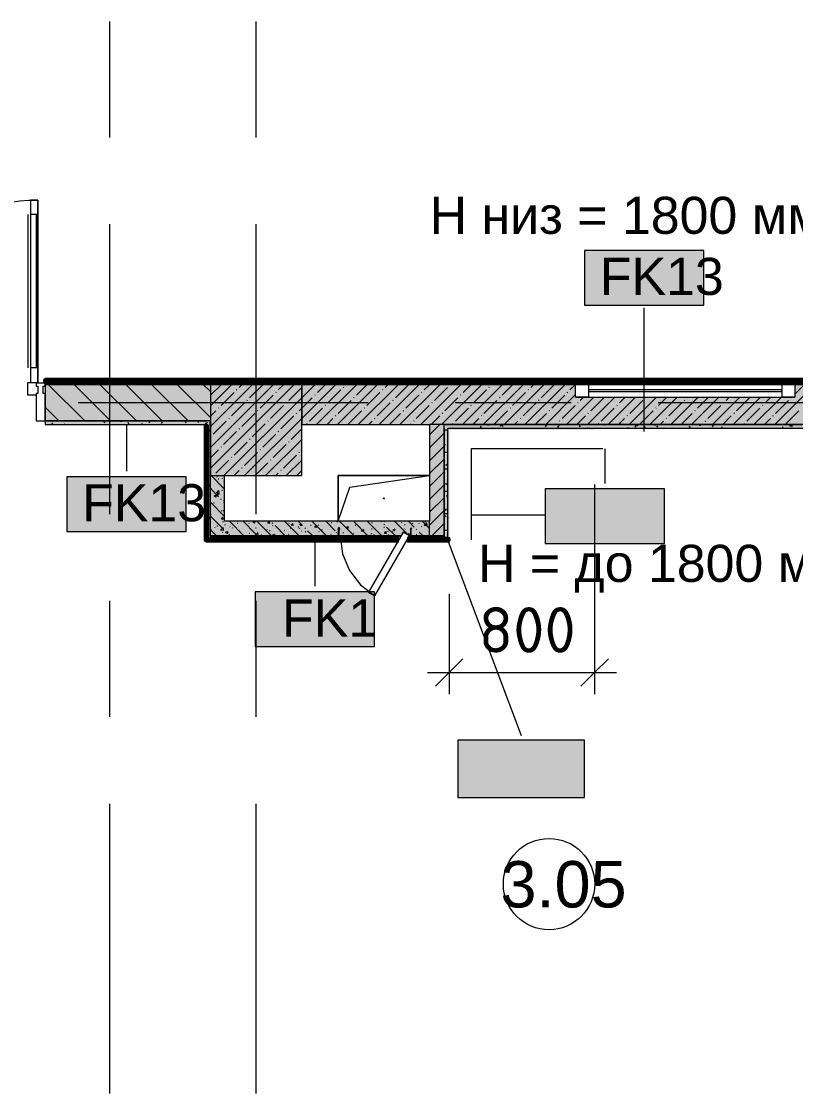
# Model space of a CAD drawing. Header units: millimetres. Extents: x -3817 to 677485, y -22715 to 103890.
# Drawn here: x 594061 to 598300, y 5892 to 11765 of the extents above; entities that cross this region are included whole.
import ezdxf

# ---------------------------------------------------------------- set-up
doc = ezdxf.new("R2010")
doc.units = ezdxf.units.MM
doc.layers.add('PDF _Геометрия', color=7, linetype='Continuous', true_color=0x1d1d1d)
doc.layers.add('PDF _Сплошная заливка', color=7, linetype='Continuous', true_color=0xffffff)
doc.layers.add('PDF _Текст', color=7, linetype='Continuous')
doc.styles.add('PDF GOST-Common', font='arial.ttf')
doc.styles.add('PDF ISOCPEUR', font='isocpeur.ttf')

msp = doc.modelspace()

# ---------------------------------------------------------------- hatches: boundary and pattern name
at = {"layer": 'PDF _Сплошная заливка', "transparency": 33554559}
h = msp.add_hatch(color=256, dxfattribs=at)
h.paths.add_polyline_path([(608595.5, 9776.9), (609225.5, 9776.9), (609225.5, 9796.9), (604783.2, 9796.9), (604771.7, 9776.9), (607975.6, 9776.9)], flags=0)
h.paths.add_polyline_path([(604725.5, 9776.9), (604737, 9796.9), (602340.5, 9796.9), (602340.5, 9776.9), (604720.5, 9776.9)], flags=0)
h.paths.add_polyline_path([(600095.5, 9776.9), (600695.5, 9776.9), (600695.5, 9796.9), (594190.5, 9796.9), (594190.5, 9776.9), (599815.5, 9776.9)], flags=0)
h.paths.add_polyline_path([(592545.5, 9776.9), (592545.5, 9796.9), (590945.5, 9796.9), (590945.5, 9776.9), (591951.7, 9776.9)], flags=0)
h = msp.add_hatch(color=256, dxfattribs=at)
h.paths.add_polyline_path([(594865.2, 9576.9), (595095.5, 9576.9), (595095.5, 9776.9), (594190.5, 9776.9), (594190.5, 9576.9)], flags=0)
h.paths.add_polyline_path([(592545.5, 9576.9), (592545.5, 9776.9), (591225.5, 9776.9), (591225.5, 9576.9), (591951.7, 9576.9)], flags=0)
for points in [[(595095.5, 9276.9), (595595.5, 9276.9), (595595.5, 9776.9), (595095.5, 9776.9), (595095.5, 9736.9)], [(599235.3, 9556.9), (599595.5, 9556.9), (599595.5, 9776.9), (598295.5, 9776.9), (598295.5, 9706.9), (597095.5, 9706.9), (597095.5, 9776.9), (595595.5, 9776.9), (595595.5, 9556.9), (598495.5, 9556.9)], [(595173.3, 9026.9), (595173.3, 9276.9), (595095.5, 9276.9), (595095.5, 9576.9), (595093.3, 9576.9), (595093.3, 9026.9), (595095.5, 9026.9)], [(596295.5, 8946.9), (596375.5, 8946.9), (596375.5, 9556.9), (596295.5, 9556.9), (596295.5, 9026.9)], [(598395.5, 9536.9), (598395.5, 9556.9), (596375.5, 9556.9), (596375.5, 9536.9), (597778.6, 9536.9)], [(595795.5, 8946.9), (595795.5, 8986.9), (595800.5, 8986.9), (595800.5, 8946.9), (596139.3, 8946.9), (596150.8, 8966.9), (596185.5, 8946.9), (596190.5, 8947.9), (596190.5, 8986.9), (596195.5, 8986.9), (596195.5, 8946.9), (596295.5, 8946.9), (596295.5, 9026.9), (595093.3, 9026.9), (595093.3, 8946.9)]]:
    msp.add_hatch(color=256, dxfattribs=at).paths.add_polyline_path(points)
h = msp.add_hatch(color=256, dxfattribs=at)
h.paths.add_polyline_path([(595073.3, 9556.9), (595073.3, 9576.9), (594190.5, 9576.9), (594190.5, 9556.9), (594865.2, 9556.9)], flags=0)
h.paths.add_polyline_path([(592545.5, 9556.9), (592545.5, 9576.9), (591245.5, 9576.9), (591246.5, 9556.9), (591951.7, 9556.9)], flags=0)
h = msp.add_hatch(color=256, dxfattribs=at)
h.paths.add_polyline_path([(595795.5, 8926.9), (596127.7, 8926.9), (596139.3, 8946.9), (595073.3, 8946.9), (595073.3, 8926.9)], flags=0)
h.paths.add_polyline_path([(596375.5, 8926.9), (596375.5, 8946.9), (596185.5, 8946.9), (596173.9, 8926.9), (596321.9, 8926.9)], flags=0)

# ---------------------------------------------------------------- linework, layer by layer
at = {"layer": 'PDF _Геометрия', "color": 253, "lineweight": 9, "true_color": 0xaaaaaa}
for points in [[(594545.5, 11130.3), (594545.5, 11765.3)], [(595345.5, 11130.3), (595345.5, 11765.3)], [(594096.5, 10706.9), (594096.5, 9866.9)], [(594150.5, 10706.9), (594110.5, 10706.9)], [(594140.5, 10706.9), (594140.5, 9866.9)], [(594545.5, 9066.5), (594545.5, 10654)], [(595345.5, 9066.5), (595345.5, 10654)], [(594150.5, 9866.9), (594110.5, 9866.9)], [(594140.5, 9716.9), (594095.5, 9716.9), (594095.5, 9786.9), (594150.5, 9786.9), (594150.5, 9783.9)], [(594150.5, 9766.9), (594150.5, 9726.9)], [(598295.5, 9776.9), (597095.5, 9776.9)], [(597095.5, 9706.9), (598295.5, 9706.9)], [(598225.5, 9746.9), (597165.5, 9746.9)], [(598225.5, 9736.9), (597165.5, 9736.9)], [(594371.4, 9676.9), (595958.9, 9676.9)], [(596435.2, 9676.9), (597070.2, 9676.9)], [(597546.4, 9676.9), (599133.9, 9676.9)], [(595805.5, 8946.9), (595818.4, 8848.5), (595856.4, 8756.9), (595916.8, 8678.2), (595995.5, 8617.8)], [(594545.5, 7955.3), (594545.5, 8590.3)], [(595345.5, 7955.3), (595345.5, 8590.3)], [(594545.5, 5891.5), (594545.5, 7479)], [(595345.5, 5891.5), (595345.5, 7479)]]:
    msp.add_lwpolyline(points, dxfattribs=at)
msp.add_lwpolyline([(592585.5, 9786.9), (592585.5, 10351.9), (592711.2, 10337.7), (592830.6, 10295.9), (592937.7, 10228.6), (593027.2, 10139.1), (593094.5, 10032), (593136.3, 9912.6), (593150.5, 9786.9, -0.414214), (594150.5, 10786.9), (594150.5, 9786.9)], format="xyb", dxfattribs=at)
msp.add_lwpolyline([(594110.5, 9786.9), (594150.5, 9786.9), (594150.5, 10786.9), (594110.5, 10786.9), (594110.5, 9786.9), (594150.5, 9786.9), (594150.5, 10786.9), (594110.5, 10786.9)], close=True, dxfattribs=at)
at = {"layer": 'PDF _Геометрия', "color": 7, "lineweight": 9}
for points in [[(597796.8, 10510.7), (597143.6, 10510.7), (597143.6, 10210.7), (597796.8, 10210.7)], [(595173.3, 9776.9), (594190.5, 9776.9)], [(595595.5, 9776.9), (595095.5, 9776.9), (595095.5, 9276.9), (595595.5, 9276.9)], [(599815.5, 9776.9), (595595.5, 9776.9)], [(594962, 9270.4), (594308.9, 9270.4), (594308.9, 8970.4), (594962, 8970.4)], [(596295.5, 9276.9), (596295.5, 9026.9), (595795.5, 9026.9), (595795.5, 9276.9)], [(596295.5, 9276.9), (596295.5, 9026.9), (595795.5, 9026.9), (595795.5, 9276.9), (596295.5, 9276.9), (595795.5, 9276.9), (595795.5, 9026.9), (595858, 9214.4)], [(597581.5, 9204.6), (596928.4, 9204.6), (596928.4, 8904.6), (597581.5, 8904.6)], [(595993.9, 8640.4), (595340.7, 8640.4), (595340.7, 8340.4), (595993.9, 8340.4)], [(597143.6, 7828.1), (596449.7, 7828.1), (596449.7, 7512.8), (597143.6, 7512.8)], [(597143.6, 7828.1), (596449.7, 7828.1), (596449.7, 7512.8), (597143.6, 7512.8)]]:
    msp.add_lwpolyline(points, close=True, dxfattribs=at)
for points in [[(597470.2, 9518.6), (597470.2, 10196.8)], [(595095.5, 9576.9), (595093.3, 9576.9), (595093.3, 9026.9), (595093.3, 9576.9), (595073.3, 9576.9), (594190.5, 9576.9), (595073.3, 9576.9)], [(594635.4, 9556.4), (594635.4, 9300.5)], [(595073.3, 9555.9), (595073.3, 8946.9)], [(596375.5, 9536.9), (596375.5, 8946.9), (596375.5, 9536.9), (596375.5, 9556.9), (598395.5, 9556.9), (596375.5, 9556.9), (596295.5, 9556.9)], [(597255, 9423.9), (597255, 9234.7)], [(597199.5, 9228.9), (597199.5, 8199), (597199.5, 8079)], [(596523.3, 9062.7), (596928.4, 9062.7)], [(596295.5, 8946.9), (596295.5, 9026.9)], [(595667.3, 8926.4), (595667.3, 8670.5)], [(596396.5, 8915.9), (596796.6, 7852.6)], [(596403.5, 8626.9), (596403.5, 8199), (596403.5, 8079)], [(596283.5, 8199), (597319.5, 8199)]]:
    msp.add_lwpolyline(points, dxfattribs=at)
at = {"layer": 'PDF _Геометрия', "color": 7, "lineweight": 20}
msp.add_lwpolyline([(594180.5, 9726.9), (594180.5, 9766.9), (594190.5, 9766.9), (594190.5, 9783.9), (594140.5, 9783.9), (594140.5, 9766.9), (594150.5, 9766.9), (594150.5, 9726.9), (594140.5, 9726.9), (594140.5, 9576.9), (594190.5, 9576.9), (594190.5, 9726.9)], close=True, dxfattribs=at)
at = {"layer": 'PDF _Геометрия', "color": 9, "lineweight": 9, "true_color": 0xc0c0c0}
for points in [[(600695.5, 9556.9), (600695.5, 9576.9), (600695.5, 9776.9), (600695.5, 9796.9), (594190.5, 9796.9), (594190.5, 9776.9), (594190.5, 9576.9), (594190.5, 9556.9), (595073.3, 9556.9)], [(595173.3, 9776.9), (595595.5, 9776.9), (595595.5, 9556.9), (596295.5, 9556.9), (596295.5, 9026.9), (596195.5, 9026.9), (595795.5, 9026.9), (595173.3, 9026.9), (595173.3, 9276.9)], [(596173.9, 8926.9), (596375.5, 8926.9), (596395.5, 8926.9), (596395.5, 9536.9), (598395.5, 9536.9)], [(595073.3, 8946.9), (595073.3, 8926.9), (596127.7, 8926.9)]]:
    msp.add_lwpolyline(points, dxfattribs=at)
at = {"layer": 'PDF _Геометрия', "color": 231, "lineweight": 70, "true_color": 0xff80c0}
msp.add_lwpolyline([(595725.5, 9797.9), (594192.1, 9797.9), (594192.1, 9796.9), (595725.5, 9796.9), (600695.5, 9796.9), (600695.5, 9797.9)], close=True, dxfattribs=at)
at = {"layer": 'PDF _Геометрия', "color": 253, "lineweight": 9, "true_color": 0x9b9b9b}
for points in [[(594198.7, 9791.4), (594195.5, 9796.9)], [(594215.9, 9784.9), (594211.3, 9776.9)], [(594277.5, 9776.9), (594276.9, 9777.8)], [(594363.6, 9796.9), (594362.2, 9794.4)], [(594461.6, 9783.8), (594457.6, 9776.9)], [(594512.4, 9796.6), (594512.3, 9796.9)], [(594529.7, 9779.7), (594528, 9776.9)], [(594622.1, 9789.5), (594617.9, 9796.9)], [(594663.7, 9778.4), (594658.7, 9787.1)], [(594749, 9793.8), (594744, 9785.1)], [(594785.9, 9796.9), (594785.6, 9796.3)], [(594935.9, 9794.7), (594934.6, 9796.9)], [(594953.1, 9781.6), (594950.4, 9776.9)], [(594977.5, 9783.5), (594972.5, 9792.3)], [(594994.7, 9792.7), (594989.7, 9784)], [(595045.5, 9787.6), (595040.5, 9796.3)], [(595062.8, 9788.7), (595057.7, 9779.9)], [(595086.9, 9776.9), (595082.1, 9785.2)], [(595223.2, 9784.6), (595218.2, 9793.4)], [(595308.5, 9787.6), (595303.5, 9778.9)], [(595376.5, 9783.5), (595372.7, 9776.9)], [(595400.9, 9781.7), (595395.9, 9790.4)], [(595438.9, 9776.9), (595437.5, 9779.2)], [(595509.3, 9776.9), (595505.6, 9783.3)], [(595595.4, 9796.9), (595590.8, 9788.9)], [(595685.3, 9776.9), (595683.3, 9780.3)], [(595782.7, 9790.9), (595779.3, 9796.9)], [(595800, 9785.4), (595795.1, 9776.9)], [(595841.6, 9796.5), (595836.6, 9787.8)], [(595861.2, 9776.9), (595861, 9777.3)], [(595909.6, 9792.4), (595904.6, 9783.7)], [(596096.5, 9796.1), (596096.1, 9796.9)], [(596155.4, 9791.4), (596150.3, 9782.6)], [(596206.2, 9789), (596201.6, 9796.9)], [(596223.4, 9787.3), (596218.4, 9778.6)], [(596247.8, 9777.9), (596242.8, 9786.6)], [(596440.1, 9796.9), (596437.7, 9792.7)], [(596519.9, 9794.2), (596518.4, 9796.9)], [(596561.6, 9783), (596556.5, 9791.8)], [(596605.2, 9778), (596604.5, 9776.9)], [(596629.6, 9787.1), (596624.6, 9795.8)], [(596646.8, 9789.2), (596641.8, 9780.5)], [(596670.7, 9776.9), (596666.2, 9784.7)], [(596686.5, 9796.9), (596683.5, 9791.6)], [(596756.5, 9796.2), (596751.5, 9787.5)], [(596807.3, 9784.1), (596802.3, 9792.8)], [(596850.9, 9776.9), (596850.9, 9776.9)], [(596985, 9781.1), (596980, 9789.9)], [(597002.2, 9795.1), (596997.2, 9786.4)], [(597022.7, 9776.9), (597021.6, 9778.7)], [(597070.3, 9791.1), (597065.3, 9782.4)], [(597093.1, 9776.9), (597089.7, 9782.8)], [(597269.1, 9776.9), (597267.4, 9779.8)], [(597284.8, 9796.9), (597284.6, 9796.5)], [(597366.8, 9790.4), (597363.1, 9796.9)], [(597452.1, 9781.8), (597449.2, 9776.9)], [(597493.7, 9793), (597488.7, 9784.2)], [(597531.2, 9796.9), (597530.3, 9795.4)], [(597601.6, 9796.9), (597598.4, 9791.3)], [(597680.6, 9795.6), (597679.8, 9796.9)], [(597697.8, 9780.7), (597695.6, 9776.9)], [(597790.3, 9788.5), (597785.4, 9796.9)], [(597831.9, 9777.4), (597826.9, 9786.1)], [(597847.9, 9796.9), (597844.1, 9790.2)], [(597917.2, 9794.9), (597912.1, 9786.1)], [(597926.3, 9796.7), (597926.2, 9796.9)], [(598104, 9793.7), (598102.2, 9796.9)], [(598145.7, 9782.5), (598140.6, 9791.2)], [(598213.7, 9786.6), (598208.7, 9795.3)], [(598254.5, 9776.9), (598250.3, 9784.2)], [(598299, 9785.6), (598293.9, 9776.9)], [(594517.4, 9575.6), (594512.4, 9566.9)], [(594607.9, 9570.2), (594604.1, 9576.9)], [(594763.1, 9574.5), (594758.1, 9565.8)], [(594921.7, 9575.4), (594920.9, 9576.9)], [(595031.4, 9568.3), (595026.4, 9576.9)], [(594230, 9565.5), (594225, 9556.9)], [(594263.7, 9556.9), (594262.8, 9558.5)], [(594298.1, 9561.4), (594295.4, 9556.9)], [(594308.8, 9557.8), (594318.9, 9557.8)], [(594400.3, 9557.8), (594410.3, 9557.8)], [(594491.7, 9557.8), (594501.8, 9557.8)], [(594649.6, 9559), (594644.6, 9567.7)], [(594674.6, 9557.8), (594684.6, 9557.8)], [(594721.5, 9563.3), (594717.8, 9556.9)], [(594766, 9557.8), (594776.1, 9557.8)], [(594831.2, 9570.4), (594826.1, 9561.7)], [(594827, 9557.8), (594837, 9557.8)], [(594963.4, 9564.2), (594958.3, 9572.9)], [(594979.4, 9557.8), (594989.4, 9557.8)], [(595073, 9557.1), (595068, 9565.8)], [(595070.8, 9557.8), (595073.3, 9557.8), (595080.9, 9557.8)], [(595076.9, 9569.3), (595073.3, 9563.1), (595071.9, 9560.6)], [(595088.1, 9527.7), (595083, 9519)], [(596381.5, 9527.3), (596391.5, 9527.3)], [(596422.2, 9536.9), (596421.6, 9537.8)], [(596577.7, 9547.5), (596572.7, 9538.8)], [(596618.3, 9556.9), (596614.3, 9550)], [(596657.1, 9556.6), (596657, 9556.9)], [(596687.4, 9554.6), (596682.4, 9545.9)], [(596698.7, 9545.5), (596693.7, 9554.2)], [(596933.1, 9553.5), (596928.1, 9544.8)], [(597001.2, 9549.4), (596996.1, 9540.7)], [(597012.5, 9550.7), (597008.9, 9556.9)], [(597080.5, 9554.7), (597079.3, 9556.9)], [(597122.2, 9543.6), (597117.1, 9552.3)], [(597161.3, 9536.9), (597158.8, 9541.1)], [(597216.6, 9556.9), (597215.5, 9554.8)], [(597258.2, 9551.7), (597255.3, 9556.9)], [(597383, 9540.1), (597381.1, 9536.9)], [(597424.6, 9551.3), (597419.6, 9542.6)], [(597435.9, 9548.8), (597431.3, 9556.9)], [(597463, 9556.9), (597461.2, 9553.7)], [(597477.6, 9537.6), (597472.5, 9546.3)], [(597533.4, 9556.9), (597529.2, 9549.7)], [(597545.6, 9541.7), (597540.6, 9550.4)], [(597583.6, 9536.9), (597582.2, 9539.2)], [(597628.7, 9539.1), (597627.4, 9536.9)], [(597723.3, 9538.7), (597718.3, 9547.4)], [(597779.8, 9556.9), (597775, 9548.6)], [(597848, 9553.2), (597843, 9544.5)], [(597900.4, 9536.9), (597896, 9544.4)], [(598005.9, 9536.9), (598005.7, 9537.3)], [(598229.8, 9543.9), (598225.7, 9536.9)], [(598241.2, 9556.1), (598240.8, 9556.9)], [(598271.5, 9555.1), (598266.4, 9546.4)], [(598282.8, 9545), (598277.8, 9553.7)], [(595073.3, 9466.4), (595080.9, 9466.4)], [(595093.3, 9400.1), (595091.4, 9403.4)], [(596380.7, 9450.1), (596375.7, 9441.4)], [(596381.5, 9405.4), (596391.5, 9405.4)], [(596376.6, 9382.1), (596375.5, 9380.1)], [(596387.8, 9340.4), (596382.7, 9331.7)], [(595075.8, 9323.6), (595073.3, 9319.2)], [(595073.3, 9283.5), (595080.9, 9283.5)], [(595087, 9281.9), (595081.9, 9273.2)], [(596381.5, 9314), (596391.5, 9314)], [(595073.3, 9222.5), (595080.9, 9222.5)], [(595093.3, 9217.2), (595088.4, 9225.7)], [(595093.3, 9232), (595093.1, 9231.6)], [(596390.1, 9226.5), (596385.1, 9235.2)], [(595082.3, 9175.3), (595077.3, 9184)], [(596381.5, 9192.1), (596391.5, 9192.1)], [(596394.2, 9158.5), (596389.2, 9167.2)], [(595073.3, 9131.1), (595080.9, 9131.1)], [(595086.4, 9107.3), (595081.3, 9116)], [(596375.5, 9136.3), (596375.5, 9136.2)], [(595090.4, 9039.3), (595085.4, 9048)], [(596381.5, 9070.1), (596391.5, 9070.1)], [(596386.7, 9094.7), (596381.6, 9086)], [(596387.2, 9048.8), (596382.1, 9057.5)], [(596395.5, 9049), (596392.8, 9044.3)], [(596395.5, 9095.4), (596393.3, 9099.2)], [(595079.3, 8997.6), (595074.3, 9006.3)], [(596376, 9007.2), (596375.5, 9008.1)], [(595109.8, 8944.8), (595108.6, 8946.9)], [(595134.6, 8937.7), (595129.6, 8929)], [(595219.4, 8937.8), (595214.4, 8946.5)], [(595223.2, 8948.2), (595233.3, 8948.2)], [(595260.9, 8926.9), (595256, 8935.3)], [(595314.7, 8948.2), (595324.7, 8948.2)], [(595351, 8946.9), (595348.9, 8943.1)], [(595355.5, 8945.9), (595355, 8946.9)], [(595406.1, 8948.2), (595416.2, 8948.2)], [(595516.4, 8928.4), (595515.5, 8926.9)], [(595533.2, 8942.9), (595531, 8946.9)], [(595558, 8939.6), (595553, 8930.9)], [(595574.8, 8931.8), (595569.8, 8940.5)], [(595589, 8948.2), (595599, 8948.2)], [(595597.4, 8946.9), (595594.6, 8942)], [(595642.9, 8935.9), (595637.9, 8944.6)], [(595667.7, 8946.7), (595662.7, 8938)], [(595683.3, 8926.9), (595679.5, 8933.4)], [(595680.4, 8948.2), (595690.5, 8948.2)], [(595741.4, 8948.2), (595751.4, 8948.2)], [(595820.6, 8932.9), (595815.6, 8941.6)], [(595893.8, 8948.2), (595903.8, 8948.2)], [(595913.4, 8945.6), (595908.4, 8936.9)], [(595981.5, 8941.5), (595976.4, 8932.8)], [(595985.2, 8948.2), (595995.3, 8948.2)], [(595998.3, 8929.9), (595993.3, 8938.6)], [(596076.7, 8948.2), (596086.7, 8948.2)], [(596105.6, 8926.9), (596102.9, 8931.5)], [(596259.5, 8948.2), (596269.6, 8948.2)], [(596281.6, 8926.9), (596280.6, 8928.5)], [(596351, 8948.2), (596361, 8948.2)], [(596363.3, 8932.2), (596360.2, 8926.9)], [(596380.1, 8939.2), (596375.5, 8947.2)], [(596381.5, 8978.7), (596391.5, 8978.7)], [(595762.1, 8927.3), (595761.8, 8926.9)], [(596035.2, 8926.9), (596034.9, 8927.4)]]:
    msp.add_lwpolyline(points, dxfattribs=at)
at = {"layer": 'PDF _Геометрия', "lineweight": 9}
for points in [[(594407.2, 9576.9), (594207.2, 9776.9)], [(594548.6, 9576.9), (594348.6, 9776.9)], [(594690, 9576.9), (594490, 9776.9)], [(594831.5, 9576.9), (594631.5, 9776.9)], [(594972.9, 9576.9), (594772.9, 9776.9)], [(595095.5, 9595.7), (594914.3, 9776.9)], [(595095.5, 9737.1), (595055.7, 9776.9)], [(595095.5, 9773.7), (595098.6, 9776.9)], [(595095.5, 9659.7), (595212.6, 9776.9)], [(595095.5, 9545.6), (595326.7, 9776.9)], [(595095.5, 9431.6), (595440.7, 9776.9)], [(595095.5, 9317.5), (595554.8, 9776.9)], [(595096.5, 9717.7), (595155.6, 9776.9)], [(595168.8, 9276.9), (595595.5, 9703.5), (595668.8, 9776.9)], [(595253.3, 9760.5), (595269.7, 9776.9)], [(595282.9, 9276.9), (595595.5, 9589.4), (595782.9, 9776.9)], [(595310.3, 9703.5), (595381.6, 9774.8)], [(595467.2, 9746.3), (595497.8, 9776.9)], [(595524.2, 9689.2), (595595.5, 9760.5)], [(595609.7, 9774.8), (595611.8, 9776.9)], [(595676.9, 9556.9), (595896.9, 9776.9)], [(595681, 9732), (595725.9, 9776.9)], [(595791, 9556.9), (596011, 9776.9)], [(595823.6, 9760.5), (595825.9, 9762.9)], [(595837.8, 9774.8), (595839.9, 9776.9)], [(595894.8, 9717.7), (595954, 9776.9)], [(595905, 9556.9), (596125, 9776.9)], [(596019.1, 9556.9), (596239.1, 9776.9)], [(596051.7, 9760.5), (596068, 9776.9)], [(596108.7, 9703.5), (596180, 9774.8)], [(596133.1, 9556.9), (596353.1, 9776.9)], [(596247.2, 9556.9), (596467.2, 9776.9)], [(596265.5, 9746.3), (596296.1, 9776.9)], [(596322.5, 9689.2), (596393.8, 9760.5)], [(596361.2, 9556.9), (596581.2, 9776.9)], [(596408.1, 9774.8), (596410.1, 9776.9)], [(596475.3, 9556.9), (596695.3, 9776.9)], [(596479.3, 9732), (596524.2, 9776.9)], [(596589.3, 9556.9), (596809.3, 9776.9)], [(596621.9, 9760.5), (596624.3, 9762.9)], [(596636.2, 9774.8), (596638.2, 9776.9)], [(596693.2, 9717.7), (596752.3, 9776.9)], [(596703.4, 9556.9), (596923.4, 9776.9)], [(596817.4, 9556.9), (597037.4, 9776.9)], [(596850, 9760.5), (596866.3, 9776.9)], [(596907, 9703.5), (596978.3, 9774.8)], [(597063.8, 9746.3), (597094.4, 9776.9)], [(598186, 9556.9), (598406, 9776.9)], [(598295.5, 9723.3), (598349, 9776.9)], [(595153.5, 9660.7), (595224.8, 9732)], [(595239.1, 9746.3), (595241.4, 9748.6)], [(595367.4, 9646.5), (595438.6, 9717.7)], [(595452.9, 9732), (595455.3, 9734.4)], [(595581.2, 9632.2), (595595.5, 9646.5), (595652.5, 9703.5)], [(595666.7, 9717.7), (595669.1, 9720.1)], [(595738, 9675), (595809.3, 9746.3)], [(595880.6, 9703.5), (595883, 9705.9)], [(595951.9, 9660.7), (596023.1, 9732)], [(596037.4, 9746.3), (596039.8, 9748.6)], [(596165.7, 9646.5), (596237, 9717.7)], [(596251.2, 9732), (596253.6, 9734.4)], [(596379.5, 9632.2), (596450.8, 9703.5)], [(596465.1, 9717.7), (596467.5, 9720.1)], [(596536.4, 9675), (596607.6, 9746.3)], [(596678.9, 9703.5), (596681.3, 9705.9)], [(596750.2, 9660.7), (596821.5, 9732)], [(596835.7, 9746.3), (596838.1, 9748.6)], [(596931.5, 9556.9), (597095.5, 9720.9)], [(596964.1, 9646.5), (597035.3, 9717.7)], [(597045.5, 9556.9), (597195.5, 9706.9)], [(597049.6, 9732), (597052, 9734.4)], [(597120.9, 9689.2), (597138.5, 9706.9)], [(597159.6, 9556.9), (597309.6, 9706.9)], [(597177.9, 9632.2), (597249.2, 9703.5)], [(597273.6, 9556.9), (597423.6, 9706.9)], [(597334.7, 9675), (597366.6, 9706.9)], [(597387.7, 9556.9), (597537.7, 9706.9)], [(597477.3, 9703.5), (597479.6, 9705.9)], [(597501.7, 9556.9), (597651.7, 9706.9)], [(597548.6, 9660.7), (597594.7, 9706.9)], [(597615.8, 9556.9), (597765.8, 9706.9)], [(597705.4, 9703.5), (597708.7, 9706.9)], [(597729.8, 9556.9), (597879.8, 9706.9)], [(597762.4, 9646.5), (597822.8, 9706.9)], [(597843.9, 9556.9), (597993.9, 9706.9)], [(597919.2, 9689.2), (597936.8, 9706.9)], [(597957.9, 9556.9), (598107.9, 9706.9)], [(597976.2, 9632.2), (598047.5, 9703.5)], [(598072, 9556.9), (598222, 9706.9)], [(598133.1, 9675), (598164.9, 9706.9)], [(598275.6, 9703.5), (598278, 9705.9)], [(594265.8, 9576.9), (594190.5, 9652.2)], [(595139.3, 9646.5), (595141.6, 9648.8)], [(595210.5, 9603.7), (595281.8, 9675)], [(595296.1, 9689.2), (595298.5, 9691.6)], [(595353.1, 9632.2), (595355.5, 9634.6)], [(595424.4, 9589.4), (595495.7, 9660.7)], [(595509.9, 9675), (595512.3, 9677.3)], [(595638.2, 9575.2), (595709.5, 9646.5)], [(595723.8, 9660.7), (595726.1, 9663.1)], [(595795, 9618), (595866.3, 9689.2)], [(595937.6, 9646.5), (595940, 9648.8)], [(596008.9, 9603.7), (596080.2, 9675)], [(596094.4, 9689.2), (596096.8, 9691.6)], [(596151.4, 9632.2), (596153.8, 9634.6)], [(596222.7, 9589.4), (596294, 9660.7)], [(596308.3, 9675), (596310.6, 9677.3)], [(596436.6, 9575.2), (596507.9, 9646.5)], [(596522.1, 9660.7), (596524.5, 9663.1)], [(596593.4, 9618), (596664.7, 9689.2)], [(596736, 9646.5), (596738.3, 9648.8)], [(596807.2, 9603.7), (596878.5, 9675)], [(596892.8, 9689.2), (596895.1, 9691.6)], [(596949.8, 9632.2), (596952.2, 9634.6)], [(597021.1, 9589.4), (597092.4, 9660.7)], [(597106.6, 9675), (597109, 9677.3)], [(597234.9, 9575.2), (597306.2, 9646.5)], [(597320.5, 9660.7), (597322.8, 9663.1)], [(597391.7, 9618), (597463, 9689.2)], [(597534.3, 9646.5), (597536.7, 9648.8)], [(597605.6, 9603.7), (597676.9, 9675)], [(597691.1, 9689.2), (597693.5, 9691.6)], [(597748.1, 9632.2), (597750.5, 9634.6)], [(597819.4, 9589.4), (597890.7, 9660.7)], [(597905, 9675), (597907.3, 9677.3)], [(598033.3, 9575.2), (598104.5, 9646.5)], [(598118.8, 9660.7), (598121.2, 9663.1)], [(598190.1, 9618), (598261.4, 9689.2)], [(595095.5, 9602.7), (595125, 9632.2)], [(595110.7, 9503.9), (595182, 9575.2)], [(595196.3, 9589.4), (595198.7, 9591.8)], [(595267.6, 9546.7), (595338.8, 9618)], [(595410.1, 9575.2), (595412.5, 9577.6)], [(595481.4, 9532.4), (595552.7, 9603.7)], [(595566.9, 9618), (595569.3, 9620.3)], [(595734, 9556.9), (595766.5, 9589.4)], [(595780.8, 9603.7), (595783.2, 9606.1)], [(595852.1, 9560.9), (595923.4, 9632.2)], [(595962.1, 9556.9), (595980.4, 9575.2)], [(595994.6, 9589.4), (595997, 9591.8)], [(596076.1, 9556.9), (596137.2, 9618)], [(596208.5, 9575.2), (596210.8, 9577.6)], [(596304.2, 9556.9), (596351, 9603.7)], [(596365.3, 9618), (596367.7, 9620.3)], [(596532.3, 9556.9), (596564.9, 9589.4)], [(596579.1, 9603.7), (596581.5, 9606.1)], [(596650.4, 9560.9), (596721.7, 9632.2)], [(596760.4, 9556.9), (596778.7, 9575.2)], [(596793, 9589.4), (596795.3, 9591.8)], [(596874.4, 9556.9), (596935.5, 9618)], [(597006.8, 9575.2), (597009.2, 9577.6)], [(597102.5, 9556.9), (597149.4, 9603.7)], [(597163.6, 9618), (597166, 9620.3)], [(597330.6, 9556.9), (597363.2, 9589.4)], [(597377.5, 9603.7), (597379.8, 9606.1)], [(597448.8, 9560.9), (597520, 9632.2)], [(597558.7, 9556.9), (597577.1, 9575.2)], [(597591.3, 9589.4), (597593.7, 9591.8)], [(597672.8, 9556.9), (597733.9, 9618)], [(597805.2, 9575.2), (597807.5, 9577.6)], [(597900.9, 9556.9), (597947.7, 9603.7)], [(597962, 9618), (597964.4, 9620.3)], [(598129, 9556.9), (598161.6, 9589.4)], [(598175.8, 9603.7), (598178.2, 9606.1)], [(598247.1, 9560.9), (598318.4, 9632.2)], [(595167.8, 9446.9), (595239.1, 9518.2)], [(595253.3, 9532.4), (595255.7, 9534.8)], [(595324.6, 9489.6), (595395.9, 9560.9)], [(595467.2, 9518.2), (595469.5, 9520.5)], [(595538.4, 9475.4), (595595.5, 9532.4)], [(595624, 9560.9), (595626.3, 9563.3)], [(596190.1, 9556.9), (596194.2, 9560.9)], [(596295.5, 9500.1), (596352.2, 9556.9)], [(596422.3, 9560.9), (596424.7, 9563.3)], [(596988.5, 9556.9), (596992.6, 9560.9)], [(597220.7, 9560.9), (597223, 9563.3)], [(597786.8, 9556.9), (597790.9, 9560.9)], [(598019, 9560.9), (598021.4, 9563.3)], [(595096.5, 9489.6), (595098.9, 9492)], [(595224.8, 9389.9), (595296.1, 9461.1)], [(595310.3, 9475.4), (595312.7, 9477.8)], [(595381.6, 9432.6), (595452.9, 9503.9)], [(595396.9, 9276.9), (595595.5, 9475.4)], [(595524.2, 9461.1), (595526.5, 9463.5)], [(596295.5, 9429.4), (596375.5, 9509.4)], [(595095.5, 9374.6), (595139.3, 9418.4)], [(595153.5, 9432.6), (595155.9, 9435)], [(595281.8, 9332.8), (595353.1, 9404.1)], [(595367.4, 9418.4), (595369.7, 9420.7)], [(595438.6, 9375.6), (595509.9, 9446.9)], [(595581.2, 9404.1), (595583.6, 9406.5)], [(595595.5, 9418.4), (595595.5, 9418.4)], [(596295.5, 9358.7), (596375.5, 9438.7)], [(595125, 9290.1), (595196.3, 9361.3)], [(595210.5, 9375.6), (595212.9, 9378)], [(595339.9, 9276.9), (595410.1, 9347.1)], [(595424.4, 9361.3), (595426.8, 9363.7)], [(595495.7, 9318.6), (595566.9, 9389.9)], [(595511, 9276.9), (595595.5, 9361.3)], [(596295.5, 9288), (596375.5, 9368)], [(595225.9, 9276.9), (595253.3, 9304.3)], [(595267.6, 9318.6), (595269.9, 9320.9)], [(595454, 9276.9), (595467.2, 9290.1)], [(595481.4, 9304.3), (595483.8, 9306.7)], [(595568, 9276.9), (595595.5, 9304.3)], [(596295.5, 9217.3), (596375.5, 9297.3)], [(595111.8, 9276.9), (595113.1, 9278.2)], [(596295.5, 9146.6), (596375.5, 9226.6)], [(596295.5, 9075.9), (596375.5, 9155.9)], [(596295.5, 9005.2), (596375.5, 9085.2)], [(596307.9, 8946.9), (596375.5, 9014.5)]]:
    msp.add_lwpolyline(points, dxfattribs=at)
at = {"layer": 'PDF _Геометрия', "color": 253, "lineweight": 13, "true_color": 0xaaaaaa}
for points in [[(597165.5, 9776.9), (597165.5, 9706.9), (597095.5, 9706.9), (597095.5, 9776.9)], [(598295.5, 9776.9), (598295.5, 9706.9), (598225.5, 9706.9), (598225.5, 9776.9)], [(595800.5, 8986.9), (595795.5, 8986.9), (595795.5, 8946.9), (595800.5, 8946.9)], [(596190.5, 8986.9), (596190.5, 8946.9), (596195.5, 8946.9), (596195.5, 8986.9)], [(595995.5, 8617.8), (596185.5, 8946.9), (596150.8, 8966.9), (595960.8, 8637.8)]]:
    msp.add_lwpolyline(points, close=True, dxfattribs=at)
at = {"layer": 'PDF _Геометрия', "color": 231, "lineweight": 70, "true_color": 0xff80c0}
for points in [[(595072.3, 9555.9), (595072.3, 8925.9), (595073.3, 8925.9), (596127.1, 8925.9)], [(596127.7, 8926.9), (595073.3, 8926.9), (595073.3, 8946.9)], [(596173.3, 8925.9), (596396.5, 8925.9), (596396.5, 8926.9), (596173.9, 8926.9)]]:
    msp.add_lwpolyline(points, dxfattribs=at)
at = {"layer": 'PDF _Геометрия', "color": 231, "lineweight": 9, "true_color": 0xff80c0}
msp.add_lwpolyline([(595073.3, 8946.9), (595073.3, 9555.9), (595072.3, 9555.9)], dxfattribs=at)
at = {"layer": 'PDF _Геометрия', "color": 252, "lineweight": 9, "true_color": 0x878787}
for points in [[(595093.3, 9545.7), (595094.6, 9546.7)], [(595095.5, 9432.3), (595093.3, 9434.4)], [(595095.5, 9356.9), (595093.3, 9359)], [(595095.5, 9281.4), (595093.3, 9283.5)], [(595093.6, 9253), (595097, 9253.4)], [(595173.3, 9203.5), (595100, 9276.9)], [(595129.8, 9270.2), (595132.6, 9268.4)], [(595138.1, 9258.8), (595141.5, 9259.3)], [(595159.6, 9263.3), (595162.1, 9261)], [(595167.2, 9246.3), (595170.1, 9244.5)], [(595172.4, 9261.2), (595173.3, 9261.9)], [(595140.2, 9161.3), (595093.3, 9208.2)], [(595093.3, 9189), (595094.7, 9189.1)], [(595094.4, 9179.8), (595097.2, 9178)], [(595098.5, 9206.5), (595101, 9204.2)], [(595125.4, 9159.8), (595116.6, 9165.7), (595129, 9170.5)], [(595125.4, 9159.7), (595129, 9170.5)], [(595143.7, 9178), (595127.9, 9180.5), (595141.8, 9194.9)], [(595141.5, 9171.5), (595130.9, 9172.5), (595139.4, 9182.7)], [(595141.5, 9171.5), (595139.4, 9182.6)], [(595143.7, 9178), (595141.8, 9194.9)], [(595158.7, 9197.6), (595162, 9198)], [(595170.2, 9202), (595172.9, 9204.1)], [(595173.3, 9052.7), (595093.3, 9132.7)], [(595111.9, 9127.4), (595115.3, 9127.9)], [(595155.3, 9146.2), (595152.8, 9148.7)], [(595166.4, 9144.2), (595168.9, 9142)], [(595173.3, 9128.2), (595167.8, 9133.6)], [(595168.1, 9142.9), (595170.7, 9144.9)], [(595167.8, 8982.8), (595123.7, 9026.9), (595093.3, 9057.3)], [(595097.2, 9065.1), (595100.1, 9063.3)], [(595154.7, 9085), (595157.5, 9083.2)], [(595166.2, 9037.8), (595155.5, 9038.7), (595164.1, 9048.9)], [(595166.2, 9037.8), (595164.1, 9048.9)], [(595165.9, 9083.7), (595168.6, 9085.7)], [(595119.3, 8994.6), (595122.1, 8992.8)], [(595130.7, 9002), (595134, 9002.4)], [(595167.3, 8975.4), (595151.5, 8977.8), (595165.3, 8992.3)], [(595159.1, 9038.2), (595161.5, 9035.9)], [(595163.7, 9024.5), (595166.4, 9026.5)], [(595167.3, 8975.4), (595165.3, 8992.2)], [(595175.2, 9007.8), (595178.5, 9008.3)], [(595279.1, 8946.9), (595199.1, 9026.9)], [(595201.7, 8999.1), (595204.1, 8996.9)], [(595214.2, 8990.6), (595217, 8988.8)], [(595242.5, 9016.7), (595245.8, 9017.1)], [(595346.4, 8955.1), (595274.6, 9026.9)], [(595291.1, 9026.9), (595293.7, 9026.6)], [(595293.7, 9026.6), (595293.7, 9026.9)], [(595305.4, 9016.9), (595307.8, 9014.7)], [(595337.7, 9016.6), (595328.8, 9022.6), (595340, 9026.9)], [(595337.7, 9016.6), (595341.1, 9026.9)], [(595343.7, 8990), (595346.4, 8992)], [(595430, 8946.9), (595350, 9026.9)], [(595421.2, 9015.5), (595410.6, 9016.4), (595419.2, 9026.6)], [(595421.2, 9015.4), (595419.2, 9026.6)], [(595436.9, 9015.4), (595434.4, 9018)], [(595435, 9002.5), (595437.7, 9004.6)], [(595505.5, 8946.9), (595449.5, 9002.9)], [(595580.9, 8946.9), (595500.9, 9026.9)], [(595524.8, 9013.9), (595527.5, 9015.9)], [(595532.2, 8990.9), (595535.5, 8991.3)], [(595548.8, 9004.3), (595538.1, 9005.2), (595546.7, 9015.5)], [(595548.8, 9004.3), (595546.7, 9015.4)], [(595600.3, 9002.9), (595576.3, 9026.9)], [(595576.7, 8996.7), (595580, 8997.2)], [(595580.6, 8990.3), (595583.1, 8988)], [(595593.2, 9002.4), (595584.4, 9008.3), (595596.8, 9013.1)], [(595593.2, 9002.3), (595596.8, 9013.1)], [(595615.4, 8987.8), (595612.9, 8990.3)], [(595644, 9005.6), (595647.3, 9006)], [(595731.7, 8946.9), (595651.7, 9026.9)], [(595676.3, 8993.2), (595665.7, 8994.1), (595674.2, 9004.3)], [(595676.3, 8993.1), (595674.2, 9004.3)], [(595684.3, 9008.1), (595686.8, 9005.8)], [(595778.9, 8975.2), (595727.2, 9026.9)], [(595756.3, 9020.4), (595759.6, 9020.8)], [(595788, 9025.9), (595790.5, 9023.6)], [(595796.1, 8991.9), (595798.8, 8994)], [(595796.5, 8986.9), (595801.8, 8993.1)], [(595800.8, 9026.2), (595804.1, 9026.7)], [(595803.8, 8982), (595801.8, 8993.1)], [(595882.6, 8946.9), (595802.6, 9026.9)], [(595848.7, 8988.1), (595839.9, 8994.1), (595852.3, 8998.9)], [(595848.7, 8988.1), (595852.3, 8998.8)], [(595957.4, 8947.6), (595882, 9023)], [(595888.5, 9005.3), (595891.1, 9007.3)], [(596033.5, 8946.9), (595953.5, 9026.9)], [(595979.7, 9017.8), (595982.4, 9019.8)], [(596032.8, 9023), (596028.9, 9026.9)], [(596047.9, 9007.9), (596045.4, 9010.4)], [(596045.5, 8994.5), (596048.8, 8994.9)], [(596046.4, 9025), (596049.2, 9023.2)], [(596108.9, 8946.9), (596060.5, 8995.3)], [(596182.8, 8948.4), (596104.3, 9026.9)], [(596141.3, 9021), (596144.1, 9019.2)], [(596157.8, 9009.3), (596161.1, 9009.7)], [(596211.3, 8995.3), (596179.8, 9026.9)], [(596195.4, 8991), (596197.9, 8988.7)], [(596202.3, 9015.1), (596205.7, 9015.6)], [(596236.2, 9017), (596239, 9015.2)], [(596251, 8995.8), (596253.7, 8997.9)], [(596295.5, 8986.6), (596255.2, 9026.9)], [(596282.3, 9001.4), (596266.4, 9003.9), (596280.3, 9018.3)], [(596269.7, 9024), (596273, 9024.4)], [(596282.3, 9001.4), (596280.3, 9018.3)], [(595128.3, 8946.9), (595093.3, 8981.8)], [(595098, 8981.3), (595100.5, 8979.1)], [(595161.6, 8965.3), (595164.2, 8967.3)], [(595188.3, 8959.3), (595179.4, 8965.2), (595191.9, 8970)], [(595182.9, 8967.7), (595180.4, 8970.2)], [(595188.3, 8959.2), (595191.9, 8970)], [(595203.7, 8946.9), (595195.5, 8955.1)], [(595197.9, 8946.9), (595199.1, 8947)], [(595251.4, 8976.7), (595254, 8978.7)], [(595308, 8961.4), (595311.4, 8961.8)], [(595309.1, 8986.6), (595312, 8984.8)], [(595351.2, 8946.9), (595341.2, 8948.4), (595355.1, 8962.8)], [(595352.5, 8967.2), (595355.9, 8967.7)], [(595357, 8946.9), (595355.1, 8962.8)], [(595373.3, 8954.7), (595375.7, 8952.4)], [(595404, 8982.6), (595406.9, 8980.8)], [(595419.9, 8976.1), (595423.2, 8976.5)], [(595441.1, 8946.9), (595435, 8951), (595447.4, 8955.8)], [(595444.4, 8946.9), (595447.4, 8955.7)], [(595477, 8972.5), (595479.4, 8970.2)], [(595499, 8978.5), (595501.8, 8976.7)], [(595522.7, 8954.7), (595525.3, 8956.8)], [(595593.9, 8974.5), (595596.7, 8972.7)], [(595615, 8968), (595617.7, 8970.1)], [(595656.3, 8946.9), (595628, 8975.2)], [(595688.8, 8970.5), (595691.6, 8968.7)], [(595706.3, 8980.6), (595709, 8982.6)], [(595709.5, 8950.2), (595712.9, 8950.7)], [(595754, 8956.1), (595757.4, 8956.5)], [(595783.7, 8966.5), (595786.5, 8964.7)], [(595793.9, 8960.1), (595791.4, 8962.6)], [(595795.5, 8982.7), (595793.2, 8982.9), (595795.5, 8985.6)], [(595800.5, 8982.3), (595803.8, 8982)], [(595807.2, 8946.9), (595806.5, 8947.6)], [(595821.4, 8965), (595824.7, 8965.4)], [(595878.6, 8962.5), (595881.4, 8960.7)], [(595887.3, 8946.9), (595888.9, 8948.1)], [(595931.3, 8970.8), (595920.7, 8971.8), (595929.3, 8982)], [(595931.3, 8970.8), (595929.3, 8982)], [(595933.7, 8979.8), (595937, 8980.2)], [(595973.5, 8958.5), (595976.3, 8956.7)], [(595977.6, 8958.6), (595980.2, 8960.6)], [(595978.2, 8985.6), (595981.5, 8986.1)], [(595988.1, 8955.4), (595990.5, 8953.1)], [(596058.9, 8959.7), (596048.2, 8960.6), (596056.8, 8970.8)], [(596058.9, 8959.7), (596056.8, 8970.8)], [(596067.4, 8970), (596070, 8972)], [(596068.4, 8954.5), (596071.3, 8952.7)], [(596091.8, 8973.2), (596094.2, 8970.9)], [(596104.2, 8973.9), (596095.4, 8979.9), (596107.8, 8984.6)], [(596104.2, 8973.9), (596107.9, 8984.6)], [(596159.7, 8983.3), (596162.4, 8985.4)], [(596177.5, 8951.5), (596184.3, 8959.7)], [(596181.9, 8948.9), (596186.4, 8948.5)], [(596186.4, 8948.5), (596184.3, 8959.6)], [(596222.9, 8953.9), (596226.2, 8954.3)], [(596226.4, 8980.2), (596223.9, 8982.8)], [(596238.1, 8952), (596240.5, 8949.7)], [(596259.8, 8946.9), (596239, 8967.7)]]:
    msp.add_lwpolyline(points, dxfattribs=at)
at = {"layer": 'PDF _Геометрия', "color": 12, "lineweight": 13, "true_color": 0xce0000}
msp.add_lwpolyline([(596524.5, 8925.9), (596524.5, 9425.9), (597244.5, 9425.9)], dxfattribs=at)
at = {"layer": 'PDF _Геометрия', "color": 9, "lineweight": 9, "true_color": 0xc0c0c0}
for points in [[(595093.3, 9026.9), (595093.3, 8946.9), (595795.5, 8946.9), (596139.3, 8946.9), (595093.3, 8946.9)], [(596185.5, 8946.9), (596195.5, 8946.9), (596295.5, 8946.9), (596375.5, 8946.9)]]:
    msp.add_lwpolyline(points, close=True, dxfattribs=at)
at = {"layer": 'PDF _Геометрия', "color": 253, "lineweight": 9, "true_color": 0x9b9b9b}
msp.add_lwpolyline([(595080.9, 8948.2), (595073.3, 8948.2)], close=True, dxfattribs=at)
at = {"layer": 'PDF _Геометрия', "color": 7, "lineweight": 20}
for points in [[(596395.6, 8935.4), (596386.5, 8935.4), (596386.5, 8915.9), (596406.5, 8915.9), (596406.5, 8935.4), (596403.5, 8935.4)], [(596478.5, 8274), (596403.5, 8199), (596328.5, 8124)], [(597274.5, 8274), (597199.5, 8199), (597124.5, 8124)]]:
    msp.add_lwpolyline(points, dxfattribs=at)
at = {"layer": 'PDF _Геометрия', "color": 7, "lineweight": 9}
for centre, radius in [((596045.5, 9151.9), 2.5), ((596949.6, 7039.1), 250), ((596949.6, 7039.1), 250)]:
    msp.add_circle(centre, radius, dxfattribs=at)
at = {"layer": 'PDF _Сплошная заливка', "lineweight": 9, "transparency": 33554559}
for points in [[(597796.8, 10510.7), (597143.6, 10510.7), (597796.8, 10210.7), (597143.6, 10210.7)], [(594962, 9270.4), (594308.9, 9270.4), (594962, 8970.4), (594308.9, 8970.4)], [(597581.5, 9204.6), (596928.4, 9204.6), (597581.5, 8904.6), (596928.4, 8904.6)], [(595993.9, 8640.4), (595340.7, 8640.4), (595993.9, 8340.4), (595340.7, 8340.4)], [(597143.6, 7828.1), (596449.7, 7828.1), (597143.6, 7512.8), (596449.7, 7512.8)]]:
    msp.add_solid(points, dxfattribs=at)
at = {"layer": 'PDF _Сплошная заливка', "color": 254, "lineweight": 35, "true_color": 0xffb9dc, "transparency": 33554559}
for points in [[(595725.5, 9796.9), (595725.5, 9797.9), (594865.2, 9796.9)], [(595072.3, 8925.9), (595073.3, 8926.9), (595072.3, 9555.9)], [(596127.1, 8925.9), (596127.7, 8926.9), (595960.8, 8925.9)]]:
    msp.add_solid(points, dxfattribs=at)
at = {"layer": 'PDF _Сплошная заливка', "lineweight": 35, "transparency": 33554559}
for points in [[(595093.3, 8946.9), (595093.3, 9576.9), (595073.3, 8946.9), (595073.3, 9576.9)], [(596395.5, 8926.9), (596395.5, 9536.9), (596375.5, 8926.9), (596375.5, 9536.9)], [(595795.5, 8946.9), (595800.5, 8946.9), (595795.5, 8986.9), (595800.5, 8986.9)], [(596190.5, 8946.9), (596195.5, 8946.9), (596190.5, 8986.9), (596195.5, 8986.9)]]:
    msp.add_solid(points, dxfattribs=at)
at = {"layer": 'PDF _Сплошная заливка', "color": 1, "lineweight": 35, "transparency": 33554559}
for points in [[(596403.5, 8926.9), (596403.5, 9536.9), (596395.5, 8926.9), (596395.5, 9536.9)], [(597199.5, 9528.9), (597199.5, 9536.9), (596403.5, 9528.9), (596403.5, 9536.9)]]:
    msp.add_solid(points, dxfattribs=at)

# ---------------------------------------------------------------- texts
at = {"layer": 'PDF _Текст', "color": 250, "true_color": 0x3c3c3c, "attachment_point": 4, "style": 'PDF GOST-Common'}
for s, insert, char_height in [('H низ = 1800 мм', (596296.2, 10701.6), 203.2), ('H = до 1800 мм', (596560.5, 8767), 203.2), ('3.05', (596683.9, 7036.3), 254)]:
    msp.add_mtext(s, dxfattribs=dict(at, insert=insert, char_height=char_height))
at = {"layer": 'PDF _Текст', "attachment_point": 4}
for s, insert, char_height, style in [('FK13', (597228.2, 10367.2), 203.2, 'PDF GOST-Common'), ('FK13', (594393.4, 9127), 203.2, 'PDF GOST-Common'), ('FK1', (595487.8, 8497), 203.2, 'PDF GOST-Common'), ('800', (596564.4, 8431.8), 250.11, 'PDF ISOCPEUR')]:
    msp.add_mtext(s, dxfattribs=dict(at, insert=insert, char_height=char_height, style=style))

doc.saveas('drawing.dxf')
